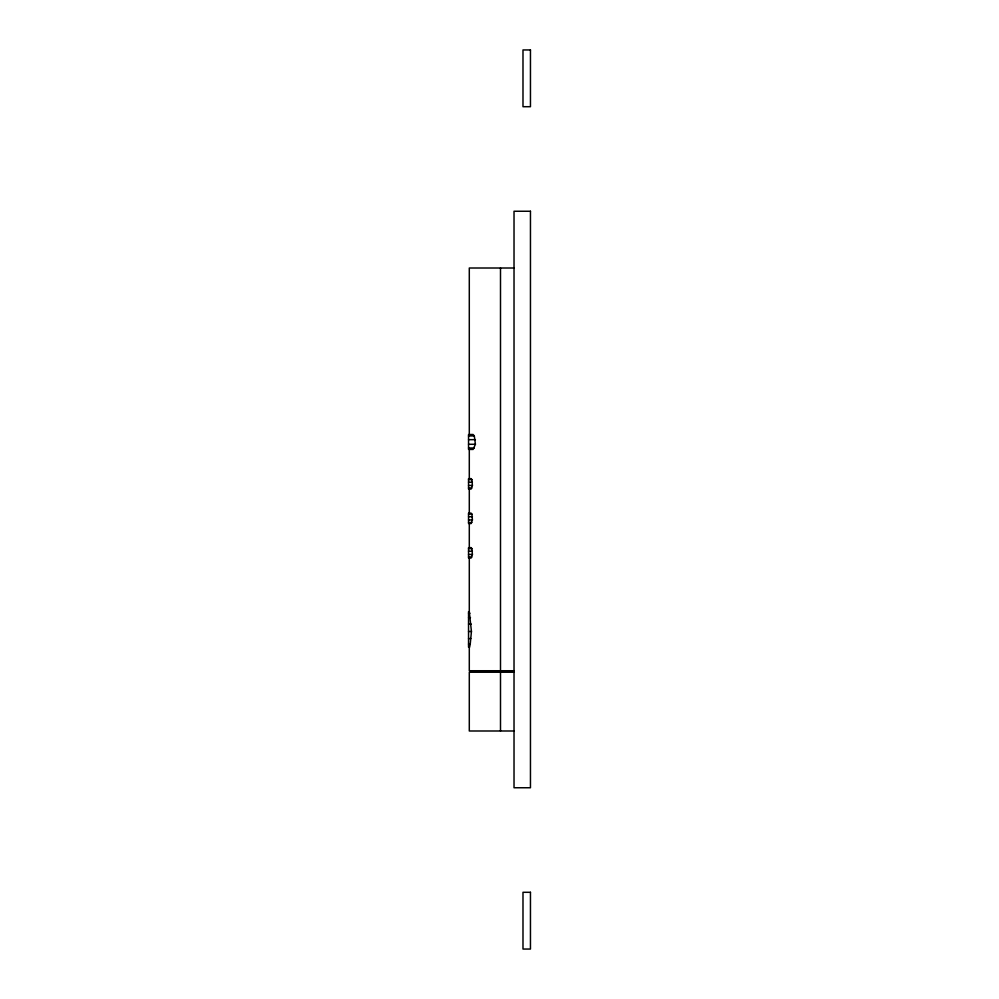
<?xml version="1.0" encoding="UTF-8"?>
<svg xmlns="http://www.w3.org/2000/svg" width="999" height="999" viewBox="0 0 999 999"><rect width="100%" height="100%" fill="white"/><g stroke="black" fill="none" stroke-linecap="round" stroke-linejoin="round"><path stroke-width="1.5" d="M469.293 611.7L468.543 611.7L468.543 647.152L469.617 647.152L470.229 644.13L471.441 631.505L469.293 611.7L469.293 558.066L471.053 558.066L472.415 554.457L471.903 548.613L471.053 547.614L469.293 547.614L469.293 523.563L471.053 523.563L472.415 519.955L471.903 514.11L471.053 513.111L469.293 513.111L469.293 489.073L471.053 489.073L472.415 485.452L471.903 479.607L471.053 478.608L469.293 478.608L469.293 449.438L473.101 449.438L475.412 444.28L474.313 435.926L473.101 434.503L469.293 434.503L469.293 268.007L514.023 268.007M468.543 435.926L474.313 435.926M468.543 439.66L475.412 439.66M468.543 444.28L475.412 444.28M468.543 448.014L474.313 448.014M468.543 479.607L471.903 479.607M468.543 482.23L472.415 482.23M468.543 485.452L472.415 485.452M468.543 488.074L471.903 488.074M468.543 514.11L471.903 514.11M468.543 516.72L472.415 516.72M468.543 519.955L472.415 519.955M468.543 522.564L471.903 522.564M468.543 548.613L471.903 548.613M468.543 551.223L472.415 551.223M468.543 554.457L472.415 554.457M468.543 557.067L471.903 557.067M468.543 613.249L469.942 613.249M468.543 617.632L470.479 617.632M468.543 624.088L471.216 624.088M468.543 631.505L471.441 631.505M468.543 638.586L470.804 638.586M468.543 644.13L470.229 644.13M514.023 670.741L469.293 670.741L469.293 647.152M514.023 672.227L469.293 672.227L469.293 730.993L514.023 730.993M500.499 268.007L500.499 730.993M468.543 434.503L468.543 449.438M468.543 478.608L468.543 489.073M468.543 513.111L468.543 523.563M468.543 547.614L468.543 558.066M530.457 49.95L522.989 49.95L522.989 106.706L530.457 106.706L530.457 49.95M530.457 211.251L514.023 211.251L514.023 787.749L530.457 787.749L530.457 211.251M530.457 892.294L522.989 892.294L522.989 949.05L530.457 949.05L530.457 892.294"/></g></svg>
